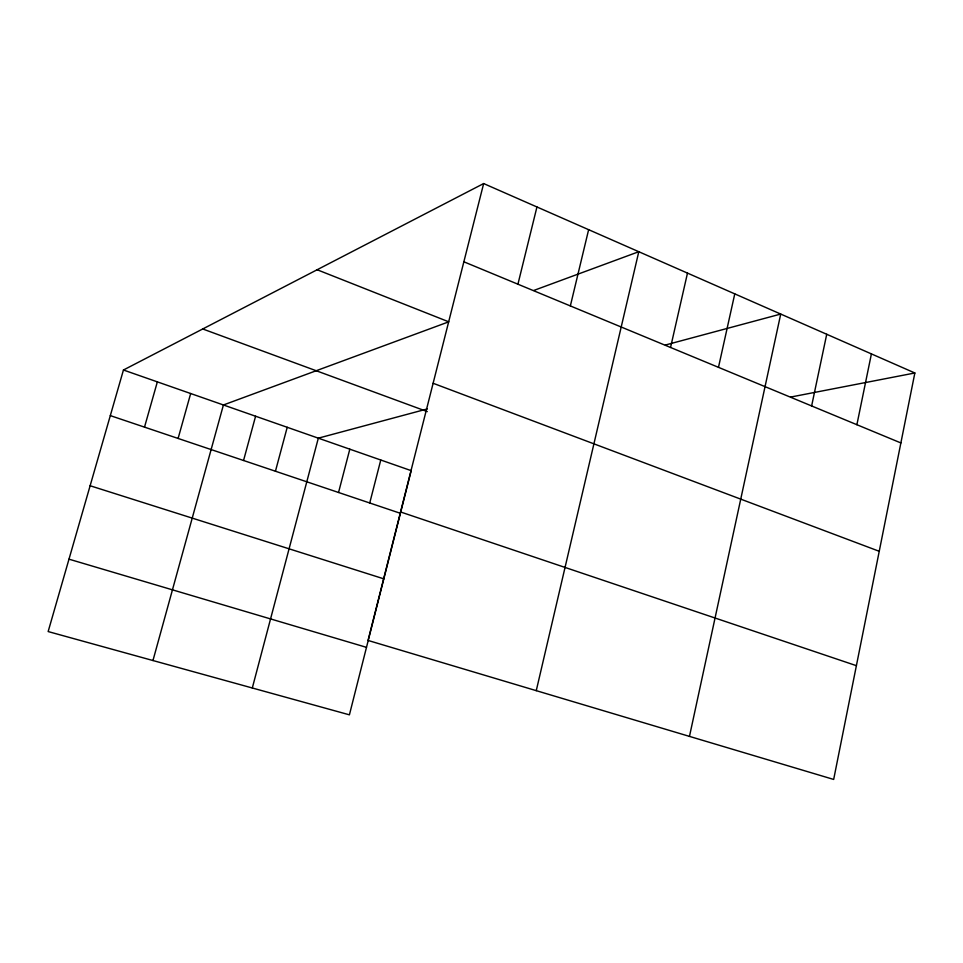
<?xml version="1.0" encoding="UTF-8"?>
<svg xmlns="http://www.w3.org/2000/svg" width="963" height="963" viewBox="0 0 963 963"><rect width="100%" height="100%" fill="white"/><g stroke="black" fill="none" stroke-linecap="round" stroke-linejoin="round"><path stroke-width="1.44" d="M914.85 372.982L833.669 779.44L368.047 640.443L483.655 183.56L914.85 372.982L790.84 397.033M856.889 424.719L871.407 353.903M811.628 405.953L826.723 334.269M689.472 736.394L780.728 314.058L665.385 345.019M718.482 367.336L734.769 293.871M670.561 347.474L687.486 273.095M536.259 690.664L638.794 251.704L533.791 290.453M570.349 305.933L588.634 229.676M517.925 284.205L536.945 206.973M400.042 514.736L349.413 714.835L48.15 631.559L123.445 370.009L483.655 183.56M369.732 502.987L380.77 460.013M338.543 492.478L349.81 449.191M252.306 687.991L318.32 438.165L427.331 408.914M275.442 471.232L287.215 427.295M243.555 460.483L255.592 416.233M152.961 660.534L223.416 404.978L448.758 321.823L317.152 269.748M178.107 438.442L190.674 393.53M144.51 427.127L157.354 381.866M68.987 559.166L366.494 647.353M90.125 485.749L383.828 578.847M400.56 511.967L856.396 665.674M110.324 415.619L400.403 513.315L411.201 470.654L123.445 370.009M202.736 328.973L427.295 411.61M433.121 383.274L879.231 551.293M463.865 261.792L900.874 442.944"/></g></svg>
